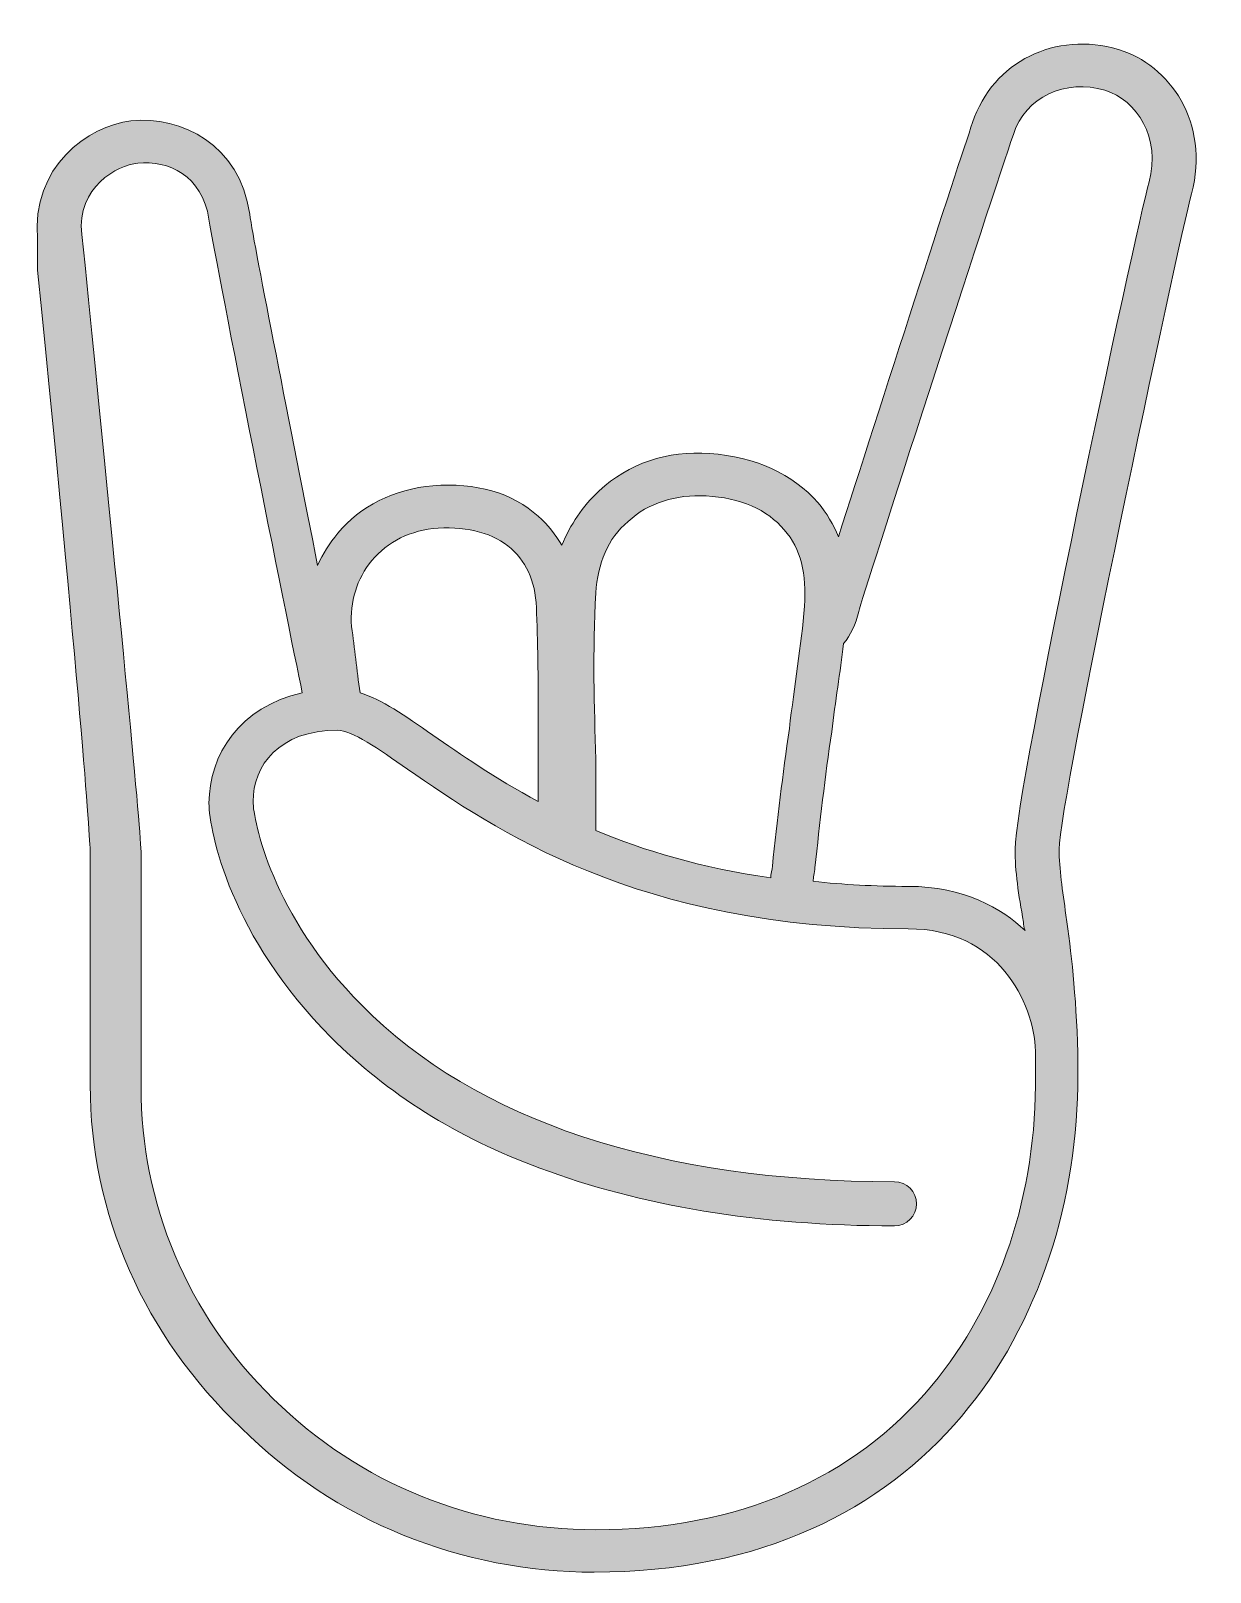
# Model space of a CAD drawing. Header units: inches. Extents: x 15.5 to 85, y 30 to 120.8.
import ezdxf

# ---------------------------------------------------------------- set-up
doc = ezdxf.new("R2010")
doc.units = ezdxf.units.IN
doc.header["$MEASUREMENT"] = 0
doc.layers.add('Layer 1', color=7, linetype='Continuous')

msp = doc.modelspace()

# ---------------------------------------------------------------- hatches: boundary and pattern name
at = {"layer": 'Layer 1', "true_color": 0xffffff}
h = msp.add_hatch(color=7, dxfattribs=at)
h.dxf.hatch_style = 2
edge = h.paths.add_edge_path()
edge.add_spline(control_points=[(79.6, 119.7), (75.9, 120.8), (72.2, 119), (71, 115.4), (70.1, 112.8), (65.4, 98.2), (63.1, 91), (62.8, 91.7), (62.4, 92.4), (61.9, 93), (60.4, 94.7), (58.2, 95.7), (55.5, 95.9), (53, 96.1), (50.7, 95.3), (49, 93.7), (48, 92.8), (47.3, 91.7), (46.8, 90.5), (46.4, 91.1), (46, 91.7), (45.4, 92.2), (43.9, 93.6), (41.7, 94.2), (39.2, 94), (36.9, 93.8), (34.9, 92.8), (33.6, 91.2), (33.1, 90.6), (32.7, 90), (32.4, 89.3), (30.9, 97), (28.7, 107.9), (28.4, 110), (27.8, 114.1), (24.4, 115.8), (21.4, 115.5), (18.9, 115.2), (15.5, 112.8), (15.9, 108.5), (15.9, 108.5), (15.9, 106.7), (15.9, 106.7), (18.6, 79.6), (19, 73), (19, 72.3), (19, 72.3), (19, 58.7), (19, 58.7), (19, 51.1), (22.2, 43.9), (27.9, 38.5), (33.4, 33), (40.9, 30), (48.7, 30), (68.4, 30), (77.2, 44.7), (77.2, 59.3), (77.2, 59.7), (77.2, 60.5), (77.2, 60.6), (77.1, 64.1), (76.8, 66.6), (76.5, 68.7), (76.3, 70.2), (76.1, 71.4), (76.1, 72.6), (76.1, 75.4), (83.1, 108.2), (83.9, 111.2), (85, 115.4), (82.6, 118.8), (79.6, 119.7)], knot_values=[0, 0, 0, 0, 1, 1, 1, 2, 2, 2, 3, 3, 3, 4, 4, 4, 5, 5, 5, 6, 6, 6, 7, 7, 7, 8, 8, 8, 9, 9, 9, 10, 10, 10, 11, 11, 11, 12, 12, 12, 13, 13, 13, 14, 14, 14, 15, 15, 15, 16, 16, 16, 17, 17, 17, 18, 18, 18, 19, 19, 19, 20, 20, 20, 21, 21, 21, 22, 22, 22, 23, 23, 23, 24, 24, 24, 24], degree=3, periodic=1)
edge = h.paths.add_edge_path()
edge.add_spline(control_points=[(48.8, 87.7), (48.9, 89.4), (49.5, 90.9), (50.7, 91.9), (51.9, 93), (53.5, 93.5), (55.3, 93.4), (57.3, 93.3), (58.9, 92.6), (59.9, 91.4), (60.9, 90.3), (61.2, 88.8), (61.1, 86.9), (60.9, 84.6), (60.5, 82.2), (60.2, 79.7), (59.8, 77), (59.5, 74.3), (59.2, 71.6), (59.2, 71.4), (59.1, 71.1), (59.1, 70.9), (55, 71.5), (51.6, 72.5), (48.8, 73.7), (48.8, 75.1), (48.8, 76.5), (48.8, 77.9), (48.7, 81), (48.6, 84.2), (48.8, 87.7)], knot_values=[0, 0, 0, 0, 1, 1, 1, 2, 2, 2, 3, 3, 3, 4, 4, 4, 5, 5, 5, 6, 6, 6, 7, 7, 7, 8, 8, 8, 9, 9, 9, 10, 10, 10, 10], degree=3, periodic=1)
edge = h.paths.add_edge_path()
edge.add_spline(control_points=[(35.6, 89.6), (36.5, 90.7), (37.9, 91.4), (39.5, 91.5), (41.3, 91.6), (42.8, 91.2), (43.8, 90.3), (44.8, 89.4), (45.3, 88.2), (45.3, 86.5), (45.4, 84.4), (45.4, 82.3), (45.4, 80), (45.4, 78.5), (45.4, 76.9), (45.4, 75.4), (42.8, 76.8), (40.8, 78.2), (39.2, 79.3), (37.5, 80.5), (36.2, 81.4), (34.9, 81.8), (34.7, 83.2), (34.6, 84.4), (34.4, 85.7), (34.3, 87.2), (34.7, 88.5), (35.6, 89.6)], knot_values=[0, 0, 0, 0, 1, 1, 1, 2, 2, 2, 3, 3, 3, 4, 4, 4, 5, 5, 5, 6, 6, 6, 7, 7, 7, 8, 8, 8, 9, 9, 9, 9], degree=3, periodic=1)
edge = h.paths.add_edge_path()
edge.add_spline(control_points=[(68.6, 41), (64, 35.5), (57.2, 32.5), (48.8, 32.5), (41.6, 32.5), (34.9, 35.2), (29.8, 40.2), (24.7, 45.2), (22, 51.7), (22, 58.6), (22, 58.6), (22, 72.3), (22, 72.3), (22, 73.5), (20.9, 84.9), (18.7, 107), (18.7, 107), (18.5, 108.8), (18.5, 108.8), (18.2, 111.6), (20.6, 112.9), (21.8, 113), (23.6, 113.2), (25.6, 112.3), (26, 109.7), (26.5, 106.6), (30.6, 86.1), (31.5, 81.8), (27.8, 81), (26, 78.1), (26, 75.3), (26, 73.6), (27.3, 67.4), (33.2, 61.5), (36.5, 58.2), (40.6, 55.6), (45.5, 53.8), (51.4, 51.6), (58.4, 50.4), (66.4, 50.4), (67.1, 50.4), (67.7, 51), (67.7, 51.7), (67.7, 52.4), (67.1, 53), (66.4, 53), (52.6, 53), (41.7, 56.6), (35, 63.4), (29.7, 68.7), (28.6, 74.3), (28.6, 75.4), (28.6, 77.5), (30.1, 79.6), (33.6, 79.6), (34.4, 79.6), (36, 78.5), (37.7, 77.3), (42.8, 73.8), (51.2, 67.9), (67.2, 67.9), (72.5, 67.9), (74.6, 63.6), (74.7, 60.7), (74.7, 60.3), (74.7, 59.8), (74.7, 59.3), (74.8, 52.3), (72.6, 45.8), (68.6, 41)], knot_values=[0, 0, 0, 0, 1, 1, 1, 2, 2, 2, 3, 3, 3, 4, 4, 4, 5, 5, 5, 6, 6, 6, 7, 7, 7, 8, 8, 8, 9, 9, 9, 10, 10, 10, 11, 11, 11, 12, 12, 12, 13, 13, 13, 14, 14, 14, 15, 15, 15, 16, 16, 16, 17, 17, 17, 18, 18, 18, 19, 19, 19, 20, 20, 20, 21, 21, 21, 22, 22, 22, 23, 23, 23, 23], degree=3, periodic=1)
edge = h.paths.add_edge_path()
edge.add_spline(control_points=[(81.4, 111.9), (80.6, 109), (73.5, 75.9), (73.5, 72.6), (73.5, 71.3), (73.7, 69.9), (74, 68.3), (74, 68.1), (74, 68), (74.1, 67.8), (72.7, 69.1), (70.5, 70.4), (67.2, 70.4), (65.2, 70.4), (63.4, 70.5), (61.6, 70.7), (61.6, 70.9), (61.7, 71.2), (61.7, 71.5), (62, 74.1), (62.3, 76.9), (62.7, 79.5), (62.9, 81.3), (63.2, 83), (63.4, 84.7), (63.8, 85.2), (64.1, 85.8), (64.3, 86.6), (64.5, 87.5), (72.1, 110.9), (73.4, 114.7), (74.1, 116.9), (76.5, 118), (78.8, 117.3), (80.7, 116.7), (82.1, 114.5), (81.4, 111.9)], knot_values=[0, 0, 0, 0, 1, 1, 1, 2, 2, 2, 3, 3, 3, 4, 4, 4, 5, 5, 5, 6, 6, 6, 7, 7, 7, 8, 8, 8, 9, 9, 9, 10, 10, 10, 11, 11, 11, 12, 12, 12, 12], degree=3, periodic=1)

# ---------------------------------------------------------------- linework, layer by layer
at = {"layer": 'Layer 1', "lineweight": 0}
for points, knots in [([(79.6, 119.7), (75.9, 120.8), (72.2, 119), (71, 115.4), (70.1, 112.8), (65.4, 98.2), (63.1, 91), (62.8, 91.7), (62.4, 92.4), (61.9, 93), (60.4, 94.7), (58.2, 95.7), (55.5, 95.9), (53, 96.1), (50.7, 95.3), (49, 93.7), (48, 92.8), (47.3, 91.7), (46.8, 90.5), (46.4, 91.1), (46, 91.7), (45.4, 92.2), (43.9, 93.6), (41.7, 94.2), (39.2, 94), (36.9, 93.8), (34.9, 92.8), (33.6, 91.2), (33.1, 90.6), (32.7, 90), (32.4, 89.3), (30.9, 97), (28.7, 107.9), (28.4, 110), (27.8, 114.1), (24.4, 115.8), (21.4, 115.5), (18.9, 115.2), (15.5, 112.8), (15.9, 108.5), (15.9, 108.5), (15.9, 106.7), (15.9, 106.7), (18.6, 79.6), (19, 73), (19, 72.3), (19, 72.3), (19, 58.7), (19, 58.7), (19, 51.1), (22.2, 43.9), (27.9, 38.5), (33.4, 33), (40.9, 30), (48.7, 30), (68.4, 30), (77.2, 44.7), (77.2, 59.3), (77.2, 59.7), (77.2, 60.5), (77.2, 60.6), (77.1, 64.1), (76.8, 66.6), (76.5, 68.7), (76.3, 70.2), (76.1, 71.4), (76.1, 72.6), (76.1, 75.4), (83.1, 108.2), (83.9, 111.2), (85, 115.4), (82.6, 118.8), (79.6, 119.7)], [0, 0, 0, 0, 1, 1, 1, 2, 2, 2, 3, 3, 3, 4, 4, 4, 5, 5, 5, 6, 6, 6, 7, 7, 7, 8, 8, 8, 9, 9, 9, 10, 10, 10, 11, 11, 11, 12, 12, 12, 13, 13, 13, 14, 14, 14, 15, 15, 15, 16, 16, 16, 17, 17, 17, 18, 18, 18, 19, 19, 19, 20, 20, 20, 21, 21, 21, 22, 22, 22, 23, 23, 23, 24, 24, 24, 24]), ([(81.4, 111.9), (80.6, 109), (73.5, 75.9), (73.5, 72.6), (73.5, 71.3), (73.7, 69.9), (74, 68.3), (74, 68.1), (74, 68), (74.1, 67.8), (72.7, 69.1), (70.5, 70.4), (67.2, 70.4), (65.2, 70.4), (63.4, 70.5), (61.6, 70.7), (61.6, 70.9), (61.7, 71.2), (61.7, 71.5), (62, 74.1), (62.3, 76.9), (62.7, 79.5), (62.9, 81.3), (63.2, 83), (63.4, 84.7), (63.8, 85.2), (64.1, 85.8), (64.3, 86.6), (64.5, 87.5), (72.1, 110.9), (73.4, 114.7), (74.1, 116.9), (76.5, 118), (78.8, 117.3), (80.7, 116.7), (82.1, 114.5), (81.4, 111.9)], [0, 0, 0, 0, 1, 1, 1, 2, 2, 2, 3, 3, 3, 4, 4, 4, 5, 5, 5, 6, 6, 6, 7, 7, 7, 8, 8, 8, 9, 9, 9, 10, 10, 10, 11, 11, 11, 12, 12, 12, 12]), ([(68.6, 41), (64, 35.5), (57.2, 32.5), (48.8, 32.5), (41.6, 32.5), (34.9, 35.2), (29.8, 40.2), (24.7, 45.2), (22, 51.7), (22, 58.6), (22, 58.6), (22, 72.3), (22, 72.3), (22, 73.5), (20.9, 84.9), (18.7, 107), (18.7, 107), (18.5, 108.8), (18.5, 108.8), (18.2, 111.6), (20.6, 112.9), (21.8, 113), (23.6, 113.2), (25.6, 112.3), (26, 109.7), (26.5, 106.6), (30.6, 86.1), (31.5, 81.8), (27.8, 81), (26, 78.1), (26, 75.3), (26, 73.6), (27.3, 67.4), (33.2, 61.5), (36.5, 58.2), (40.6, 55.6), (45.5, 53.8), (51.4, 51.6), (58.4, 50.4), (66.4, 50.4), (67.1, 50.4), (67.7, 51), (67.7, 51.7), (67.7, 52.4), (67.1, 53), (66.4, 53), (52.6, 53), (41.7, 56.6), (35, 63.4), (29.7, 68.7), (28.6, 74.3), (28.6, 75.4), (28.6, 77.5), (30.1, 79.6), (33.6, 79.6), (34.4, 79.6), (36, 78.5), (37.7, 77.3), (42.8, 73.8), (51.2, 67.9), (67.2, 67.9), (72.5, 67.9), (74.6, 63.6), (74.7, 60.7), (74.7, 60.3), (74.7, 59.8), (74.7, 59.3), (74.8, 52.3), (72.6, 45.8), (68.6, 41)], [0, 0, 0, 0, 1, 1, 1, 2, 2, 2, 3, 3, 3, 4, 4, 4, 5, 5, 5, 6, 6, 6, 7, 7, 7, 8, 8, 8, 9, 9, 9, 10, 10, 10, 11, 11, 11, 12, 12, 12, 13, 13, 13, 14, 14, 14, 15, 15, 15, 16, 16, 16, 17, 17, 17, 18, 18, 18, 19, 19, 19, 20, 20, 20, 21, 21, 21, 22, 22, 22, 23, 23, 23, 23]), ([(48.8, 87.7), (48.9, 89.4), (49.5, 90.9), (50.7, 91.9), (51.9, 93), (53.5, 93.5), (55.3, 93.4), (57.3, 93.3), (58.9, 92.6), (59.9, 91.4), (60.9, 90.3), (61.2, 88.8), (61.1, 86.9), (60.9, 84.6), (60.5, 82.2), (60.2, 79.7), (59.8, 77), (59.5, 74.3), (59.2, 71.6), (59.2, 71.4), (59.1, 71.1), (59.1, 70.9), (55, 71.5), (51.6, 72.5), (48.8, 73.7), (48.8, 75.1), (48.8, 76.5), (48.8, 77.9), (48.7, 81), (48.6, 84.2), (48.8, 87.7)], [0, 0, 0, 0, 1, 1, 1, 2, 2, 2, 3, 3, 3, 4, 4, 4, 5, 5, 5, 6, 6, 6, 7, 7, 7, 8, 8, 8, 9, 9, 9, 10, 10, 10, 10]), ([(35.6, 89.6), (36.5, 90.7), (37.9, 91.4), (39.5, 91.5), (41.3, 91.6), (42.8, 91.2), (43.8, 90.3), (44.8, 89.4), (45.3, 88.2), (45.3, 86.5), (45.4, 84.4), (45.4, 82.3), (45.4, 80), (45.4, 78.5), (45.4, 76.9), (45.4, 75.4), (42.8, 76.8), (40.8, 78.2), (39.2, 79.3), (37.5, 80.5), (36.2, 81.4), (34.9, 81.8), (34.7, 83.2), (34.6, 84.4), (34.4, 85.7), (34.3, 87.2), (34.7, 88.5), (35.6, 89.6)], [0, 0, 0, 0, 1, 1, 1, 2, 2, 2, 3, 3, 3, 4, 4, 4, 5, 5, 5, 6, 6, 6, 7, 7, 7, 8, 8, 8, 9, 9, 9, 9])]:
    msp.add_open_spline(points, degree=3, knots=knots, dxfattribs=at)

doc.saveas('drawing.dxf')
